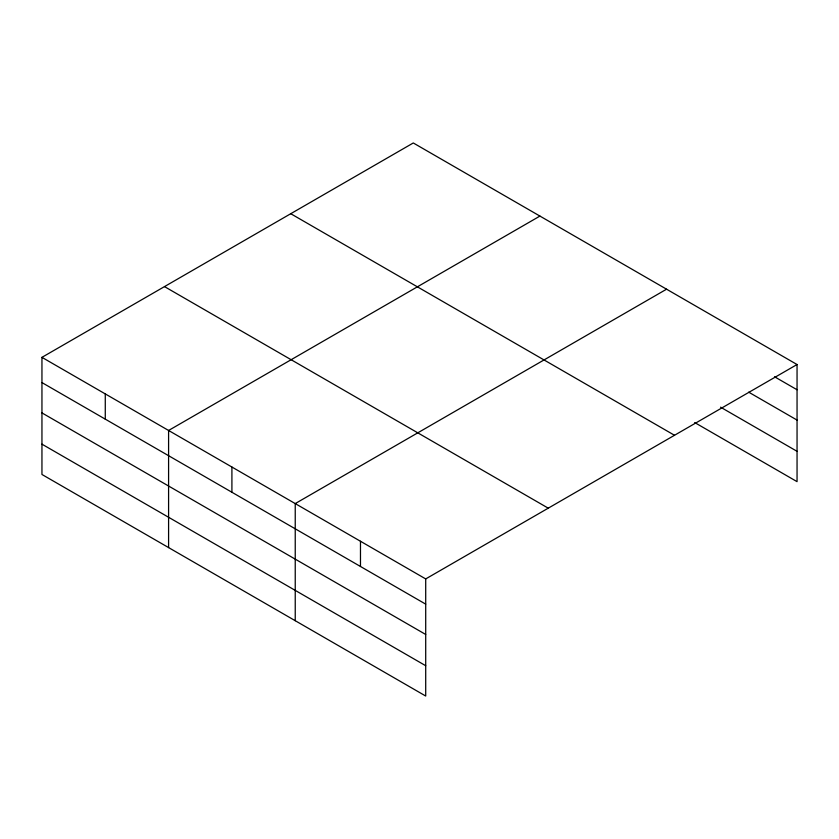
<?xml version="1.0" encoding="UTF-8"?>
<svg xmlns="http://www.w3.org/2000/svg" width="839" height="839" viewBox="0 0 839 839"><rect width="100%" height="100%" fill="white"/><g stroke="black" fill="none" stroke-linecap="round" stroke-linejoin="round"><path stroke-width="1.26" d="M694.692 422.552L797.05 481.649L797.05 364.525L413.291 142.966L41.95 357.351L41.95 474.475L425.709 696.034L425.709 578.92L41.95 357.351M539.928 216.074L168.587 430.47L168.587 547.594M666.575 289.193L295.234 503.589L295.234 620.703M425.709 578.92L797.05 364.525M774.554 376.774L797.05 389.757M748.682 392.159L797.05 420.077M720.565 407.167L797.05 451.319M290.745 213.714L674.504 435.273M164.496 286.602L548.255 508.172M41.95 382.584L425.709 604.143M41.95 412.903L425.709 634.473M41.95 444.156L425.709 665.715M360.476 541.249L360.476 566.482M231.91 467.029L231.91 492.262M105.274 393.911L105.274 419.143"/></g></svg>
